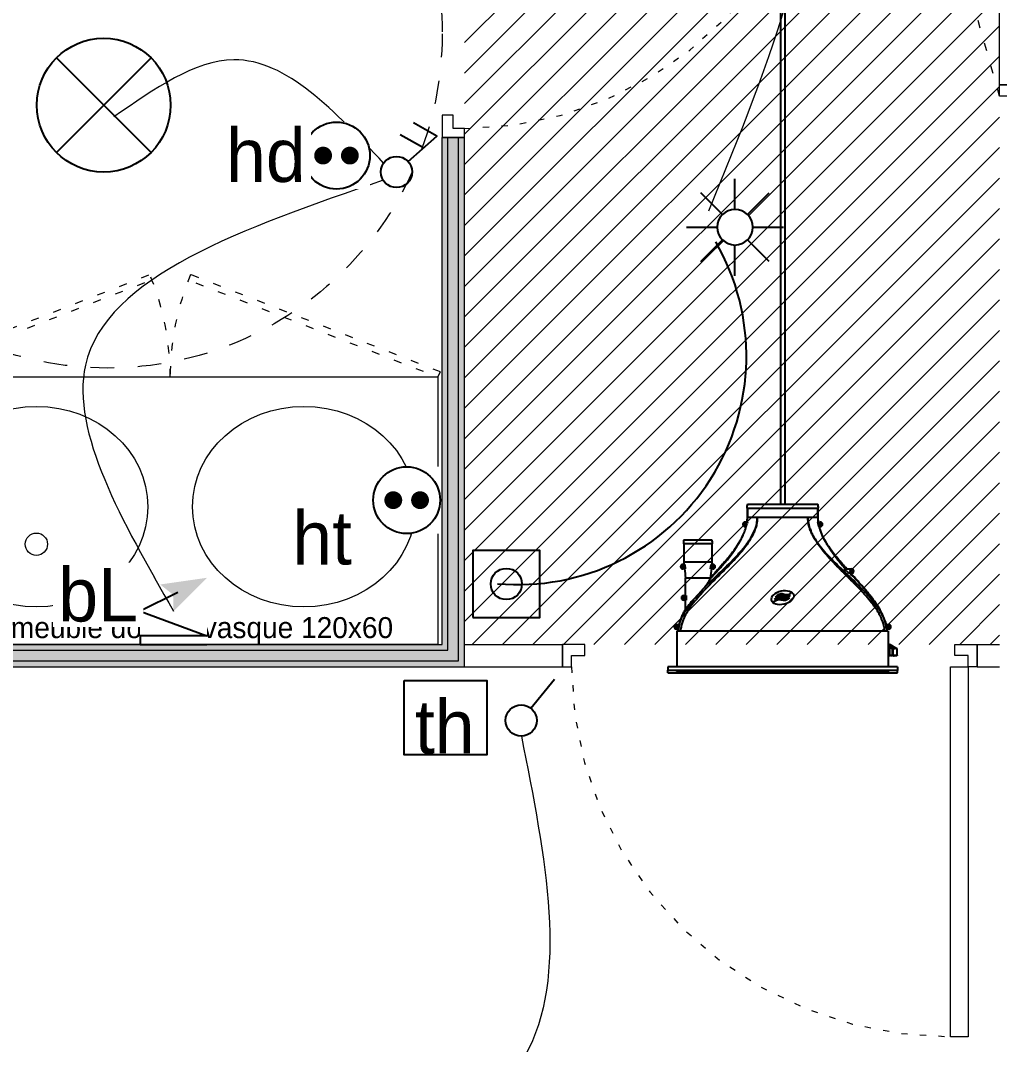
# Model space of a CAD drawing. Header units: centimetres. Extents: x 2666 to 9670, y 1889 to 5633.
# Drawn here: x 6356.7 to 6576.3, y 3734.6 to 3964.4 of the extents above; entities that cross this region are included whole.
import ezdxf

# ---------------------------------------------------------------- set-up
doc = ezdxf.new("R2010")
doc.units = ezdxf.units.CM
doc.header["$LTSCALE"] = 12.7
for name, pattern in [('Style de ligne -18', [0.328084, 0.109361, -0.218723]), ('Style de ligne -5', [0.41656, 0.13885, -0.27771]), ('VW-01', [0.83312, 0.41656, -0.41656])]:
    doc.linetypes.add(name, pattern=pattern)
for name, color, linetype, lineweight in [('B BATI-équipement-sanitaires', 7, 'Continuous', 5), ('B Faux plafonds', 7, 'Continuous', 5), ('B GÈnÈral', 7, 'Continuous', 5), ('B Général', 7, 'Continuous', 5), ('C ANNOTATIONS-PMR', 7, 'Style de ligne -5', 5), ('C ANNOTATIONS-prestations', 7, 'Continuous', 5), ('F REMPLISSAGE-vert clair', 7, 'Continuous', 13), ('F REMPLISSAGE-vert clair-1', 7, 'Continuous', 5), ('F REMPLISSAGE-vert foncÈ', 7, 'Continuous', 5), ('F REMPLISSAGE-vert foncé', 7, 'Continuous', 13), ('prlm-ELEC-CFO', 1, 'Continuous', 25)]:
    doc.layers.add(name, color=color, linetype=linetype, lineweight=lineweight)
doc.layers.add('prlm-CHAUFF', color=4, linetype='Continuous')
doc.styles.add('Eurostile', font='')
doc.styles.add('Eurostile (italic)', font='')
doc.styles.add('prlm-elec-cfa', font='comic.ttf', dxfattribs={"height": 12})
doc.styles.add('prlm-elec-cfo', font='comic.ttf', dxfattribs={"height": 12})
doc.styles.get('Eurostile').set_extended_font_data('Eurostile')
doc.styles.get('Eurostile (italic)').set_extended_font_data('Eurostile', italic=True)

# ---------------------------------------------------------------- blocks, each defined once
blk = doc.blocks.new('xi.SA')
at = {"layer": 'prlm-ELEC-CFO', "color": 0}
blk.add_lwpolyline([(0.2, -1.28), (5.5, 5.28)], dxfattribs=at)
blk.add_circle((-2, -4), 3.5, dxfattribs=at)
blk = doc.blocks.new('xi.SPOT')
at = {"color": 0, "lineweight": 5}
blk.add_wipeout([(-4, 0), (-2.83, -2.83), (0, -4), (2.83, -2.83), (4, 0), (2.83, 2.83), (0, 4), (-2.83, 2.83)], dxfattribs=at).dxf.layer = 'prlm-ELEC-CFO'
at = {"layer": 'prlm-ELEC-CFO', "color": 0, "linetype": 'ByBlock', "lineweight": -2, "flags": 128}
for points in [[(0, 10.88), (0, 4)], [(-7.69, 7.69), (-2.83, 2.83)], [(7.69, 7.69), (2.83, 2.83)], [(-10.88, 0), (-4, 0)], [(4, 0), (10.88, 0)], [(-2.83, -2.83), (-7.69, -7.69)], [(0, -4), (0, -10.88)], [(2.83, -2.83), (7.69, -7.69)]]:
    blk.add_lwpolyline(points, dxfattribs=at)
at = {"layer": 'prlm-ELEC-CFO', "color": 0, "linetype": 'ByBlock', "lineweight": -2}
blk.add_circle((0, 0), 4, dxfattribs=at)
blk = doc.blocks.new('xi.BP')
at = {"layer": 'prlm-ELEC-CFO', "color": 0, "flags": 128}
blk.add_lwpolyline([(-7.5, -7.5), (7.5, -7.5), (7.5, 7.5), (-7.5, 7.5)], close=True, dxfattribs=at)
at = {"layer": 'prlm-ELEC-CFO', "color": 0}
blk.add_circle((0, 0), 3.5, dxfattribs=at)
blk = doc.blocks.new('xi.BL')
at = {"color": 0, "lineweight": 5}
blk.add_wipeout([(-7.5, -7.5), (7.5, -7.5), (7.5, 7.5), (-7.5, 7.5)], dxfattribs=at).dxf.layer = 'prlm-ELEC-CFO'
at = {"layer": 'prlm-ELEC-CFO', "lineweight": 5}
blk.add_hatch(color=0, dxfattribs=at).paths.add_polyline_path([(-3, 6), (-0.1, 3.7), (0, 0), (7.5, 7.5)])
at = {"layer": 'prlm-ELEC-CFO', "color": 0}
blk.add_lwpolyline([(0.95, 4.23), (-7.5, 0), (7.5, -5.5), (-7.5, -5.5), (-7.5, -7.5), (7.5, -7.5)], dxfattribs=at)
blk = doc.blocks.new('xi.PTCE')
at = {"layer": 'prlm-ELEC-CFO', "color": 0}
for points in [[(-10.61, 10.61), (10.61, -10.61)], [(10.61, 10.61), (-10.61, -10.61)]]:
    blk.add_lwpolyline(points, dxfattribs=at)
at = {"layer": 'prlm-ELEC-CFO', "color": 0, "linetype": 'ByBlock'}
blk.add_circle((0, 0), 15, dxfattribs=at)
blk = doc.blocks.new('xi.DA')
at = {"layer": 'prlm-ELEC-CFO', "color": 0}
for points in [[(0.61, -1.67), (7.04, 4.05), (1.81, 7.01)], [(4.05, 1.39), (-1.17, 4.34)]]:
    blk.add_lwpolyline(points, dxfattribs=at)
blk.add_circle((-2, -4), 3.5, dxfattribs=at)
blk = doc.blocks.new('xi.PCHD')
at = {"color": 0, "lineweight": 5}
blk.add_wipeout([(-7.5, -7.5), (7.5, -7.5), (7.5, 7.5), (-7.5, 7.5)], dxfattribs=at).dxf.layer = 'prlm-ELEC-CFO'
at = {"layer": 'prlm-ELEC-CFO', "color": 0, "linetype": 'ByBlock', "lineweight": 5, "const_width": 2}
for points in [[(-4, 0, 1), (-2, 0, 1)], [(2, 0, 1), (4, 0, 1)]]:
    blk.add_lwpolyline(points, format="xyb", close=True, dxfattribs=at)
at = {"layer": 'prlm-ELEC-CFO', "color": 0, "linetype": 'ByBlock', "lineweight": -2}
blk.add_circle((0, 0), 7.5, dxfattribs=at)
blk = doc.blocks.new('xi.PCHT')
at = {"color": 0, "lineweight": 5}
blk.add_wipeout([(-7.5, -7.5), (7.5, -7.5), (7.5, 7.5), (-7.5, 7.5)], dxfattribs=at).dxf.layer = 'prlm-ELEC-CFO'
at = {"layer": 'prlm-ELEC-CFO', "color": 0, "linetype": 'ByBlock', "lineweight": 5, "const_width": 2}
for points in [[(-4, 0, 1), (-2, 0, 1)], [(2, 0, 1), (4, 0, 1)]]:
    blk.add_lwpolyline(points, format="xyb", close=True, dxfattribs=at)
at = {"layer": 'prlm-ELEC-CFO', "color": 0, "linetype": 'ByBlock', "lineweight": -2}
blk.add_circle((0, 0), 7.5, dxfattribs=at)
blk = doc.blocks.new('double vasque RSH')
at = {"layer": 'B BATI-équipement-sanitaires', "color": 7, "linetype": 'Style de ligne -5', "lineweight": 5, "flags": 128}
for points in [[(-50.65, 31.13), (5.43, 52.96), (6.08, 51.84), (-50, 30)], [(70.65, 31.13), (14.57, 52.96), (13.92, 51.84), (70, 30)]]:
    blk.add_lwpolyline(points, close=True, dxfattribs=at)
at = {"layer": 'B BATI-équipement-sanitaires', "color": 7, "linetype": 'Style de ligne -5', "lineweight": 5}
for centre, start, end in [((-50, 30), 0, 22.5), ((70, 30), 157.5, 180)]:
    blk.add_arc(centre, 60, start, end, dxfattribs=at)
at = {"layer": 'B Général', "lineweight": 5, "flags": 128}
blk.add_lwpolyline([(-50, 30), (70, 30), (70, -30), (-50, -30)], close=True, dxfattribs=at)
at = {"layer": 'B Général', "lineweight": 5}
for centre, major_axis, ratio in [((-20, 0.9), (25, 0), 0.9), ((40, 0.9), (25, 0), 0.9), ((-20, -7.52), (2.5, 0), 1), ((40, -7.52), (2.5, 0), 1)]:
    blk.add_ellipse(centre, major_axis=major_axis, ratio=ratio, dxfattribs=at)
at = {"layer": 'C ANNOTATIONS-prestations', "insert": (60, -30), "char_height": 4.706, "width": 104, "attachment_point": 9, "line_spacing_factor": 0.894142, "style": 'Eurostile'}
blk.add_mtext('meuble double vasque 120x60', dxfattribs=at)
blk = doc.blocks.new('Rond 150_PMR')
at = {"layer": 'B Général', "color": 154, "linetype": 'VW-01', "lineweight": 5, "true_color": 0x0053a6}
blk.add_circle((0, 0), 75, dxfattribs=at)
at = {"layer": 'B Général', "color": 154, "true_color": 0x0053a6, "insert": (-61.5, 0), "char_height": 7.059, "attachment_point": 5, "rotation": 90, "line_spacing_factor": 0.894142, "style": 'Eurostile (italic)'}
blk.add_mtext('Ø 150 PMR', dxfattribs=at)
blk = doc.blocks.new('Groupe-12-1')
at = {"layer": 'B Général', "flags": 128}
for points in [[(-31.46, -5.77), (-31.46, -0.77), (-28.96, -0.77), (-28.96, -3.27), (-26.46, -3.27), (-26.46, -5.77)], [(26.04, -0.77), (26.04, -3.27), (-28.96, -3.27), (-28.96, -0.77)], [(28.54, -5.77), (28.54, -0.77), (26.04, -0.77), (26.04, -3.27), (23.54, -3.27), (23.54, -5.77)]]:
    blk.add_lwpolyline(points, close=True, dxfattribs=at)
blk = doc.blocks.new('TE')
at = {"layer": 'B Général', "color": 7, "linetype": 'Style de ligne -5', "lineweight": 5}
blk.add_line((-31.46, -0.77), (26.39, 15.56), dxfattribs=at)
at = {"layer": 'B Général', "flags": 128}
blk.add_lwpolyline([(28.54, -5.77), (28.54, -25.77), (-31.46, -25.77), (-31.46, -5.77)], close=True, dxfattribs=at)
at = {"layer": 'B Général', "color": 7, "flags": 128}
blk.add_lwpolyline([(15.79, -14.77), (15.79, -25.77), (-16.46, -25.77), (-16.46, -14.77)], close=True, dxfattribs=at)
at = {"layer": 'B Général', "color": 7, "linetype": 'Style de ligne -5', "lineweight": 5}
blk.add_arc((-34.54, -0.77), 63.08, 359.9968, 14.9984, dxfattribs=at)
at = {"layer": 'B Général', "color": 7}
blk.add_blockref('Groupe-12-1', (0, 0), dxfattribs=at)
at = {"layer": 'B Général', "insert": (-0.34, -16.07), "char_height": 7.059, "width": 32.25, "attachment_point": 2, "line_spacing_factor": 0.894142, "style": 'Eurostile'}
blk.add_mtext('TE ', dxfattribs=at)
at = {"layer": 'C ANNOTATIONS-prestations', "insert": (-0.34, -14.77), "char_height": 4.706, "width": 32.25, "attachment_point": 8, "line_spacing_factor": 0.894142, "style": 'Eurostile'}
blk.add_mtext('60x20', dxfattribs=at)

msp = doc.modelspace()

# ---------------------------------------------------------------- hatches: boundary and pattern name
at = {"layer": 'B Faux plafonds', "linetype": 'Continuous', "lineweight": 5, "true_color": 0xaaaaaa}
h = msp.add_hatch(dxfattribs=at)
h.set_pattern_fill('F_P__SOFFITE', color=253, style=0, pattern_type=2)
h.set_pattern_definition([(45, (6912.988, 3882.9744), (-3.527778, 3.30729), [])])
h.paths.add_polyline_path([(6852.89, 3963.39), (6928.53, 3963.39), (6928.53, 4041.39), (6935.53, 4041.39), (6935.53, 4011.55), (7146.53, 4011.55), (7146.53, 4144.01), (7120.2, 4144.01), (7120.2, 4209.12), (6805.89, 4209.12), (6805.89, 4134.39), (6456.27, 4134.39), (6456.27, 3824.39), (6576.26, 3824.39), (6576.27, 4014.39), (6696.27, 4014.39), (6696.27, 4041.39), (6696.34, 4041.39), (6696.34, 4041.39), (6852.89, 4041.39)])

# ---------------------------------------------------------------- linework, layer by layer
at = {"layer": 'B GÈnÈral', "color": 9, "linetype": 'Continuous', "true_color": 0xc0dcc0}
for points in [[(6456.27, 3819.39), (6451.27, 3824.39), (6456.27, 3938.14), (6451.27, 3938.14)], [(6225.89, 3819.39), (6225.89, 3824.39), (6456.27, 3819.39), (6451.27, 3824.39)]]:
    msp.add_solid(points, dxfattribs=at)
at = {"layer": 'B Général', "color": 98, "linetype": 'Continuous', "lineweight": 13, "true_color": 0x004400}
for p, q in [((6456.27, 3938.14), (6451.27, 3938.14)), ((6451.27, 3824.39), (6451.27, 3938.14)), ((6456.27, 3819.39), (6456.27, 3938.14)), ((6225.89, 3824.39), (6451.27, 3824.39)), ((6225.89, 3819.39), (6456.27, 3819.39))]:
    msp.add_line(p, q, dxfattribs=at)
at = {"layer": 'B Général', "color": 7, "linetype": 'Continuous', "lineweight": 13}
for p, q in [((6456.27, 3824.39), (6478.26, 3824.39)), ((6571.26, 3824.39), (6576.26, 3824.39)), ((6456.27, 3819.39), (6478.26, 3819.39)), ((6571.26, 3819.39), (6576.26, 3819.39))]:
    msp.add_line(p, q, dxfattribs=at)
at = {"layer": 'B Général', "color": 7, "linetype": 'Continuous', "lineweight": 5}
for p, q in [((6456.27, 3824.39), (6478.26, 3824.39)), ((6478.26, 3819.39), (6478.26, 3824.39)), ((6571.26, 3824.39), (6576.26, 3824.39)), ((6571.26, 3819.39), (6571.26, 3824.39)), ((6456.27, 3819.39), (6478.26, 3819.39)), ((6571.26, 3819.39), (6576.26, 3819.39))]:
    msp.add_line(p, q, dxfattribs=at)
at = {"layer": 'B Général', "linetype": 'Style de ligne -18', "lineweight": 5, "flags": 128}
for points in [[(6456.27, 3940.14), (6467.1, 3940.87), (6477.75, 3943.04), (6488.03, 3946.61), (6497.77, 3951.53), (6506.79, 3957.7), (6514.96, 3965.03), (6522.12, 3973.39), (6528.15, 3982.64), (6532.95, 3992.61), (6536.44, 4003.14), (6538.56, 4014.04), (6539.27, 4025.14)], [(6480.26, 3819.39), (6480.99, 3808.56), (6483.16, 3797.91), (6486.73, 3787.63), (6491.65, 3777.89), (6497.83, 3768.86), (6505.16, 3760.7), (6513.52, 3753.54), (6522.76, 3747.51), (6532.74, 3742.71), (6543.27, 3739.22), (6554.17, 3737.1), (6565.26, 3736.39)]]:
    msp.add_lwpolyline(points, dxfattribs=at)
at = {"layer": 'B Général', "color": 7, "linetype": 'Continuous', "lineweight": 5, "flags": 128}
for points in [[(6456.27, 3938.14), (6456.27, 3940.14), (6453.77, 3940.14), (6453.77, 3943.14), (6451.27, 3943.14), (6451.27, 3938.14), (6451.27, 3938.14), (6451.27, 3938.14), (6455.55, 3938.14), (6455.55, 3938.14)], [(6478.26, 3819.39), (6480.26, 3819.39), (6480.26, 3821.89), (6483.26, 3821.89), (6483.26, 3824.39), (6478.26, 3824.39), (6478.26, 3824.39), (6478.26, 3824.39), (6478.26, 3820.1), (6478.26, 3820.1)], [(6571.26, 3819.39), (6569.26, 3819.39), (6569.26, 3821.89), (6566.26, 3821.89), (6566.26, 3824.39), (6571.26, 3824.39)]]:
    msp.add_lwpolyline(points, close=True, dxfattribs=at)
at = {"layer": 'B Général', "flags": 128}
msp.add_lwpolyline([(6569.26, 3819.39), (6569.26, 3736.39), (6565.26, 3736.39), (6565.26, 3819.39)], close=True, dxfattribs=at)
at = {"layer": 'F REMPLISSAGE-vert clair'}
for p, q in [((6452.57, 3823.09), (6452.57, 3938.14)), ((6454.97, 3820.69), (6454.97, 3938.14)), ((6225.89, 3823.09), (6452.57, 3823.09)), ((6225.89, 3820.69), (6454.97, 3820.69))]:
    msp.add_line(p, q, dxfattribs=at)
at = {"layer": 'F REMPLISSAGE-vert clair-1', "color": 9, "linetype": 'Continuous', "true_color": 0xc0dcc0}
for points in [[(6452.57, 3823.09), (6454.97, 3820.69), (6452.57, 3938.14), (6454.97, 3938.14)], [(6225.89, 3823.09), (6225.89, 3820.69), (6452.57, 3823.09), (6454.97, 3820.69)]]:
    msp.add_solid(points, dxfattribs=at)
at = {"layer": 'F REMPLISSAGE-vert foncÈ', "color": 54, "linetype": 'Continuous', "true_color": 0x99aa00}
for points in [[(6451.27, 3824.39), (6452.57, 3823.09), (6451.27, 3938.14), (6452.57, 3938.14)], [(6454.97, 3820.69), (6456.27, 3819.39), (6454.97, 3938.14), (6456.27, 3938.14)], [(6225.89, 3824.39), (6225.89, 3823.09), (6451.27, 3824.39), (6452.57, 3823.09)], [(6225.89, 3820.69), (6225.89, 3819.39), (6454.97, 3820.69), (6456.27, 3819.39)]]:
    msp.add_solid(points, dxfattribs=at)
at = {"layer": 'F REMPLISSAGE-vert foncé', "color": 98, "linetype": 'Continuous', "lineweight": 13, "true_color": 0x004400}
for p, q in [((6451.27, 3824.39), (6451.27, 3938.14)), ((6456.27, 3819.39), (6456.27, 3938.14)), ((6225.89, 3824.39), (6451.27, 3824.39)), ((6225.89, 3819.39), (6456.27, 3819.39))]:
    msp.add_line(p, q, dxfattribs=at)
at = {"layer": 'F REMPLISSAGE-vert foncé'}
for p, q in [((6452.57, 3823.09), (6452.57, 3938.14)), ((6454.97, 3820.69), (6454.97, 3938.14)), ((6225.89, 3823.09), (6452.57, 3823.09)), ((6225.89, 3820.69), (6454.97, 3820.69))]:
    msp.add_line(p, q, dxfattribs=at)
at = {"layer": 'prlm-CHAUFF', "ltscale": 50}
for p, q in [((6527.12, 4060.23), (6527.12, 3855.84)), ((6528.12, 4061.23), (6528.12, 3855.84)), ((6519.62, 3854.94), (6535.62, 3854.94)), ((6519.72, 3855.84), (6535.52, 3855.84)), ((6519.72, 3854.94), (6519.72, 3852.84)), ((6519.72, 3852.84), (6519.72, 3854.94)), ((6535.52, 3854.94), (6535.52, 3852.84)), ((6535.52, 3852.84), (6535.52, 3854.94)), ((6521.95, 3852.84), (6519.72, 3852.84)), ((6533.29, 3852.84), (6521.95, 3852.84)), ((6535.52, 3852.84), (6533.29, 3852.84)), ((6519.01, 3851.29), (6519.01, 3851.39)), ((6519.01, 3851.39), (6519.12, 3851.39)), ((6519.12, 3851.29), (6519.01, 3851.29)), ((6519.12, 3851.49), (6519.22, 3851.49)), ((6519.12, 3851.39), (6519.12, 3851.49)), ((6519.12, 3851.18), (6519.12, 3851.29)), ((6519.22, 3851.18), (6519.12, 3851.18)), ((6519.72, 3851.84), (6519.17, 3851.84)), ((6519.17, 3850.84), (6519.47, 3850.84)), ((6519.22, 3851.49), (6519.22, 3851.39)), ((6519.22, 3851.39), (6519.32, 3851.39)), ((6519.32, 3851.29), (6519.22, 3851.29)), ((6519.22, 3851.29), (6519.22, 3851.18)), ((6519.32, 3851.39), (6519.32, 3851.29)), ((6519.47, 3850.84), (6519.67, 3851.52)), ((6519.72, 3851.84), (6519.67, 3851.52)), ((6535.58, 3851.52), (6535.53, 3851.84)), ((6535.53, 3851.84), (6536.08, 3851.84)), ((6535.78, 3850.84), (6535.58, 3851.52)), ((6536.08, 3850.84), (6535.78, 3850.84)), ((6535.93, 3851.29), (6535.93, 3851.39)), ((6535.93, 3851.39), (6536.03, 3851.39)), ((6536.03, 3851.29), (6535.93, 3851.29)), ((6536.03, 3851.49), (6536.13, 3851.49)), ((6536.03, 3851.39), (6536.03, 3851.49)), ((6536.03, 3851.18), (6536.03, 3851.29)), ((6536.13, 3851.18), (6536.03, 3851.18)), ((6536.13, 3851.49), (6536.13, 3851.39)), ((6536.13, 3851.39), (6536.24, 3851.39)), ((6536.24, 3851.29), (6536.13, 3851.29)), ((6536.13, 3851.29), (6536.13, 3851.18)), ((6536.24, 3851.39), (6536.24, 3851.29)), ((6505.47, 3847.84), (6511.77, 3847.84)), ((6518.22, 3847.82), (6518.22, 3847.82)), ((6536.74, 3848.36), (6536.71, 3848.36)), ((6537.03, 3847.82), (6537, 3847.82)), ((6511.87, 3846.94), (6505.37, 3846.94)), ((6505.47, 3846.94), (6505.47, 3842.84)), ((6505.47, 3846.94), (6505.47, 3842.84)), ((6511.77, 3846.94), (6511.77, 3842.84)), ((6511.77, 3846.94), (6511.77, 3842.84)), ((6505.07, 3841.89), (6505.17, 3841.89)), ((6505.07, 3841.79), (6505.07, 3841.89)), ((6505.17, 3841.79), (6505.07, 3841.79)), ((6505.17, 3841.99), (6505.27, 3841.99)), ((6505.17, 3841.89), (6505.17, 3841.99)), ((6505.17, 3841.68), (6505.17, 3841.79)), ((6505.27, 3841.68), (6505.17, 3841.68)), ((6505.22, 3842.34), (6505.66, 3842.34)), ((6505.77, 3841.34), (6505.22, 3841.34)), ((6505.27, 3841.99), (6505.27, 3841.89)), ((6505.27, 3841.89), (6505.38, 3841.89)), ((6505.38, 3841.79), (6505.27, 3841.79)), ((6505.27, 3841.79), (6505.27, 3841.68)), ((6505.38, 3841.89), (6505.38, 3841.79)), ((6511.77, 3842.84), (6505.47, 3842.84)), ((6505.66, 3842.34), (6505.77, 3841.39)), ((6505.77, 3841.39), (6505.77, 3841.34)), ((6511.42, 3839.18), (6513.49, 3841.34)), ((6513.49, 3841.34), (6511.42, 3839.18)), ((6511.47, 3841.39), (6511.59, 3842.34)), ((6511.47, 3841.34), (6511.47, 3841.39)), ((6512.02, 3841.34), (6511.47, 3841.34)), ((6511.59, 3842.34), (6512.02, 3842.34)), ((6511.87, 3841.79), (6511.87, 3841.89)), ((6511.87, 3841.89), (6511.97, 3841.89)), ((6511.97, 3841.79), (6511.87, 3841.79)), ((6511.97, 3841.99), (6512.07, 3841.99)), ((6511.97, 3841.89), (6511.97, 3841.99)), ((6511.97, 3841.68), (6511.97, 3841.79)), ((6512.07, 3841.68), (6511.97, 3841.68)), ((6512.07, 3841.99), (6512.07, 3841.89)), ((6512.07, 3841.89), (6512.18, 3841.89)), ((6512.07, 3841.79), (6512.07, 3841.68)), ((6512.18, 3841.79), (6512.07, 3841.79)), ((6512.18, 3841.89), (6512.18, 3841.79)), ((6542.45, 3840.34), (6541.45, 3841.34)), ((6541.45, 3841.34), (6543.06, 3841.34)), ((6542.91, 3840.79), (6542.91, 3840.89)), ((6542.91, 3840.89), (6543.01, 3840.89)), ((6543.01, 3840.99), (6543.11, 3840.99)), ((6543.01, 3840.89), (6543.01, 3840.99)), ((6543.11, 3840.99), (6543.11, 3840.89)), ((6543.11, 3840.89), (6543.22, 3840.89)), ((6543.22, 3840.89), (6543.22, 3840.79)), ((6505.82, 3839.34), (6511.42, 3839.34)), ((6505.82, 3835.34), (6505.82, 3839.34)), ((6505.82, 3835.34), (6505.82, 3839.34)), ((6511.42, 3839.18), (6511.42, 3839.34)), ((6511.42, 3839.18), (6511.42, 3839.34)), ((6543.06, 3840.34), (6542.45, 3840.34)), ((6543.01, 3840.79), (6542.91, 3840.79)), ((6543.01, 3840.68), (6543.01, 3840.79)), ((6543.11, 3840.68), (6543.01, 3840.68)), ((6543.11, 3840.79), (6543.11, 3840.68)), ((6543.22, 3840.79), (6543.11, 3840.79)), ((6505.27, 3834.79), (6505.27, 3834.89)), ((6505.27, 3834.89), (6505.37, 3834.89)), ((6505.37, 3834.79), (6505.27, 3834.79)), ((6505.37, 3834.99), (6505.47, 3834.99)), ((6505.37, 3834.89), (6505.37, 3834.99)), ((6505.37, 3834.68), (6505.37, 3834.79)), ((6505.47, 3834.68), (6505.37, 3834.68)), ((6505.42, 3835.34), (6505.97, 3835.34)), ((6505.97, 3834.34), (6505.42, 3834.34)), ((6505.47, 3834.99), (6505.47, 3834.89)), ((6505.47, 3834.89), (6505.58, 3834.89)), ((6505.47, 3834.79), (6505.47, 3834.68)), ((6505.58, 3834.79), (6505.47, 3834.79)), ((6505.58, 3834.89), (6505.58, 3834.79)), ((6505.82, 3832.22), (6505.82, 3834.34)), ((6505.82, 3832.22), (6505.82, 3834.34)), ((6505.97, 3835.34), (6505.97, 3834.34)), ((6503.67, 3828.29), (6503.67, 3828.39)), ((6503.67, 3828.39), (6503.77, 3828.39)), ((6503.77, 3828.29), (6503.67, 3828.29)), ((6503.77, 3828.49), (6503.87, 3828.49)), ((6503.77, 3828.39), (6503.77, 3828.49)), ((6503.77, 3828.18), (6503.77, 3828.29)), ((6503.87, 3828.18), (6503.77, 3828.18)), ((6503.82, 3828.84), (6504.44, 3828.84)), ((6504.27, 3827.84), (6503.82, 3827.84)), ((6503.87, 3828.49), (6503.87, 3828.39)), ((6503.87, 3828.39), (6503.98, 3828.39)), ((6503.87, 3828.29), (6503.87, 3828.18)), ((6503.98, 3828.29), (6503.87, 3828.29)), ((6551.32, 3827.34), (6503.92, 3827.34)), ((6503.92, 3827.34), (6503.92, 3819.34)), ((6503.98, 3828.39), (6503.98, 3828.29)), ((6504.26, 3827.75), (6504.27, 3827.84)), ((6550.81, 3828.84), (6551.42, 3828.84)), ((6550.99, 3827.75), (6550.98, 3827.84)), ((6551.42, 3827.84), (6550.98, 3827.84)), ((6551.27, 3828.29), (6551.27, 3828.39)), ((6551.27, 3828.39), (6551.37, 3828.39)), ((6551.37, 3828.29), (6551.27, 3828.29)), ((6551.32, 3827.34), (6551.32, 3819.34)), ((6551.37, 3828.49), (6551.47, 3828.49)), ((6551.37, 3828.39), (6551.37, 3828.49)), ((6551.37, 3828.18), (6551.37, 3828.29)), ((6551.47, 3828.18), (6551.37, 3828.18)), ((6551.47, 3828.49), (6551.47, 3828.39)), ((6551.47, 3828.39), (6551.58, 3828.39)), ((6551.47, 3828.29), (6551.47, 3828.18)), ((6551.58, 3828.29), (6551.47, 3828.29)), ((6551.58, 3828.39), (6551.58, 3828.29)), ((6551.81, 3823.81), (6551.32, 3824.14)), ((6551.69, 3823.75), (6551.32, 3824)), ((6551.69, 3821.94), (6551.69, 3823.75)), ((6552.26, 3823.38), (6551.69, 3823.75)), ((6551.82, 3823.8), (6551.81, 3823.81)), ((6552.16, 3823.58), (6551.82, 3823.8)), ((6551.98, 3824.19), (6551.96, 3824.23)), ((6551.98, 3823.7), (6551.98, 3824.19)), ((6551.98, 3824.19), (6551.98, 3824.19)), ((6552.03, 3824.13), (6552.06, 3824.17)), ((6552.03, 3824.13), (6552.03, 3823.66)), ((6552.63, 3823.77), (6552.03, 3824.13)), ((6552.06, 3824.17), (6552.66, 3823.81)), ((6552.26, 3823.38), (6552.34, 3823.35)), ((6552.26, 3821.94), (6552.26, 3823.38)), ((6552.34, 3823.35), (6552.34, 3821.99)), ((6552.66, 3823.81), (6552.63, 3823.77)), ((6552.63, 3823.59), (6552.63, 3823.77)), ((6552.64, 3823.76), (6552.63, 3823.77)), ((6552.68, 3823.8), (6552.64, 3823.76)), ((6552.64, 3823.76), (6552.64, 3823.59)), ((6552.9, 3823.59), (6552.64, 3823.76)), ((6552.66, 3823.81), (6552.68, 3823.8)), ((6552.68, 3823.8), (6553.02, 3823.58)), ((6553.33, 3821.99), (6553.33, 3823.35)), ((6551.32, 3821.94), (6551.69, 3821.94)), ((6551.32, 3821.9), (6551.36, 3821.94)), ((6551.42, 3821.94), (6551.51, 3821.85)), ((6551.51, 3821.85), (6551.6, 3821.94)), ((6551.66, 3821.94), (6551.75, 3821.85)), ((6552.26, 3821.94), (6551.69, 3821.94)), ((6551.75, 3821.85), (6551.84, 3821.94)), ((6551.81, 3821.9), (6551.86, 3821.85)), ((6551.86, 3821.85), (6551.92, 3821.91)), ((6551.9, 3821.94), (6551.99, 3821.85)), ((6551.99, 3821.85), (6552.08, 3821.94)), ((6552.05, 3821.91), (6552.11, 3821.85)), ((6552.11, 3821.85), (6552.18, 3821.92)), ((6552.16, 3821.94), (6552.25, 3821.85)), ((6552.25, 3821.85), (6552.34, 3821.94)), ((6552.34, 3821.99), (6552.26, 3821.94)), ((6552.26, 3821.94), (6552.26, 3821.94)), ((6553.29, 3821.94), (6552.26, 3821.94)), ((6552.32, 3821.92), (6552.39, 3821.85)), ((6552.34, 3821.99), (6553.33, 3821.99)), ((6552.35, 3821.94), (6552.44, 3821.85)), ((6552.39, 3821.85), (6552.42, 3821.87)), ((6552.44, 3821.85), (6552.53, 3821.94)), ((6552.52, 3821.93), (6552.61, 3821.85)), ((6552.61, 3821.85), (6552.7, 3821.94)), ((6552.64, 3821.88), (6552.68, 3821.85)), ((6552.68, 3821.92), (6552.75, 3821.85)), ((6552.68, 3821.85), (6552.71, 3821.89)), ((6552.75, 3821.85), (6552.84, 3821.94)), ((6552.82, 3821.91), (6552.88, 3821.85)), ((6552.88, 3821.85), (6552.97, 3821.94)), ((6552.9, 3821.87), (6552.91, 3821.85)), ((6552.91, 3821.85), (6552.95, 3821.88)), ((6552.93, 3821.9), (6552.98, 3821.85)), ((6552.98, 3821.85), (6553.07, 3821.94)), ((6553.03, 3821.89), (6553.07, 3821.85)), ((6553.07, 3821.85), (6553.16, 3821.94)), ((6553.1, 3821.88), (6553.13, 3821.85)), ((6553.13, 3821.85), (6553.22, 3821.94)), ((6553.16, 3821.87), (6553.18, 3821.85)), ((6553.18, 3821.85), (6553.27, 3821.94)), ((6553.33, 3821.99), (6553.29, 3821.94)), ((6553.29, 3821.94), (6553.29, 3821.94)), ((6501.87, 3819.34), (6501.87, 3818.61)), ((6553.37, 3819.34), (6501.87, 3819.34)), ((6501.87, 3818.53), (6501.87, 3818.61)), ((6501.87, 3818.61), (6553.37, 3818.61)), ((6501.87, 3818.04), (6501.87, 3818.53)), ((6553.37, 3818.53), (6501.87, 3818.53)), ((6501.87, 3818.04), (6553.37, 3818.04)), ((6551.37, 3818.34), (6503.87, 3818.34)), ((6503.87, 3818.28), (6503.87, 3818.34)), ((6504.07, 3818.34), (6503.87, 3818.28)), ((6503.87, 3818.28), (6551.37, 3818.28)), ((6551.37, 3818.23), (6503.87, 3818.23)), ((6503.87, 3818.18), (6503.87, 3818.23)), ((6504.03, 3818.23), (6503.87, 3818.18)), ((6503.87, 3818.18), (6551.37, 3818.18)), ((6551.37, 3818.14), (6503.87, 3818.14)), ((6503.87, 3818.1), (6503.87, 3818.14)), ((6503.99, 3818.14), (6503.87, 3818.1)), ((6503.87, 3818.1), (6551.37, 3818.1)), ((6551.37, 3818.08), (6503.87, 3818.08)), ((6503.87, 3818.06), (6503.87, 3818.08)), ((6503.94, 3818.08), (6503.87, 3818.06)), ((6503.87, 3818.06), (6551.37, 3818.06)), ((6551.37, 3818.05), (6503.87, 3818.05)), ((6503.87, 3818.04), (6503.87, 3818.05)), ((6503.9, 3818.05), (6503.87, 3818.04)), ((6503.87, 3818.04), (6551.37, 3818.04)), ((6551.37, 3818.28), (6551.17, 3818.34)), ((6551.37, 3818.18), (6551.22, 3818.23)), ((6551.37, 3818.1), (6551.26, 3818.14)), ((6551.37, 3818.06), (6551.31, 3818.08)), ((6551.37, 3818.04), (6551.35, 3818.05)), ((6551.37, 3818.34), (6551.37, 3818.28)), ((6551.37, 3818.23), (6551.37, 3818.18)), ((6551.37, 3818.14), (6551.37, 3818.1)), ((6551.37, 3818.08), (6551.37, 3818.06)), ((6551.37, 3818.05), (6551.37, 3818.04)), ((6553.37, 3819.34), (6553.37, 3818.61)), ((6553.37, 3818.61), (6553.37, 3818.53)), ((6553.37, 3818.04), (6553.37, 3818.53))]:
    msp.add_line(p, q, dxfattribs=at)
for centre, radius in [((6519.17, 3851.34), 0.3), ((6519.17, 3851.34), 0.25), ((6536.08, 3851.34), 0.3), ((6536.08, 3851.34), 0.25), ((6505.22, 3841.84), 0.3), ((6505.22, 3841.84), 0.25), ((6512.02, 3841.84), 0.3), ((6512.02, 3841.84), 0.25), ((6543.06, 3840.84), 0.3), ((6543.06, 3840.84), 0.25), ((6505.42, 3834.84), 0.3), ((6505.42, 3834.84), 0.25), ((6503.82, 3828.34), 0.3), ((6503.82, 3828.34), 0.25), ((6551.42, 3828.34), 0.3), ((6551.42, 3828.34), 0.25)]:
    msp.add_circle(centre, radius, dxfattribs=at)
for centre, radius, start, end in [((6521.61, 3855.17), 2, 160.5755, 186.7441), ((6521.61, 3855.17), 2, 160.5755, 186.7441), ((6533.64, 3855.17), 2, 353.2559, 19.4245), ((6533.64, 3855.17), 2, 353.2559, 19.4245), ((6511.96, 3852.85), 7.77, 352.5456, 359.9423), ((6511.9, 3852.85), 7.82, 352.5763, 359.9264), ((6512.56, 3852.82), 7.17, 353.9053, 0.1157), ((6542.74, 3852.83), 7.25, 179.9215, 187.8382), ((6543.29, 3852.85), 7.77, 180.0577, 187.4544), ((6543.35, 3852.85), 7.82, 180.0736, 187.4237), ((6508.11, 3853.81), 11.74, 332.3321, 345.441), ((6508.47, 3853.66), 11.35, 332.1374, 345.6929), ((6519.17, 3851.34), 0.5, 90, 270), ((6512.56, 3852.82), 7.17, 352.0923, 353.5448), ((6548.73, 3854.32), 13.43, 192.9954, 216.0824), ((6546.78, 3853.66), 11.35, 194.4106, 207.8626), ((6536.08, 3851.34), 0.5, 270, 90), ((6507.36, 3847.17), 2, 160.5755, 186.7441), ((6507.36, 3847.17), 2, 160.5755, 186.7441), ((6509.89, 3847.17), 2, 353.2559, 19.4245), ((6509.89, 3847.17), 2, 353.2559, 19.4245), ((6484.49, 3867.4), 39, 319.3887, 329.86), ((6484.49, 3867.4), 39, 319.3887, 329.8601), ((6500.71, 3857.5), 20.01, 331.0483, 332.7983), ((6500.71, 3857.5), 20.01, 331.0482, 332.7982), ((6554.54, 3857.5), 20.01, 207.2018, 208.9518), ((6570.76, 3867.4), 39, 210.1399, 220.6113), ((6570.76, 3867.4), 39, 212.5506, 220.6113), ((6505.22, 3841.84), 0.5, 90, 270), ((6512.02, 3841.84), 0.5, 270, 90), ((6505.11, 3849.44), 11.66, 315.9701, 320.4245), ((6504.86, 3849.66), 11.99, 316.0326, 320.3619), ((6550.14, 3849.44), 11.66, 219.5755, 224.0299), ((6550.39, 3849.66), 11.99, 219.6381, 223.9674), ((6543.06, 3840.84), 0.5, 270, 90), ((6482.88, 3859.38), 35.1, 315.7111, 319.5265), ((6505.42, 3834.84), 0.5, 90, 270), ((6525.14, 3818.56), 23.65, 136.4099, 144.7501), ((6503.82, 3828.34), 0.5, 90, 270), ((6516.21, 3825.98), 12.12, 163.7263, 166.3852), ((6551.42, 3828.34), 0.5, 270, 90), ((6545.26, 3812.11), 13.85, 61.9182, 64.0515), ((6545.39, 3812.45), 13.43, 62.115, 63.7632), ((6545.91, 3813.3), 12.5, 61.3177, 61.5903), ((6552.38, 3824.79), 0.703, 233.033, 242.9325), ((6552.35, 3824.45), 0.448, 214.6713, 225.4982), ((6553.51, 3824.26), 0.836, 234.1326, 239.2425), ((6545.91, 3813.3), 12.5, 53.7494, 55.0637)]:
    msp.add_arc(centre, radius, start, end, dxfattribs=at)
msp.add_ellipse((6527.62, 3834.89), major_axis=(2.49, 0.57), ratio=0.600775, dxfattribs=at)
for points, knots in [([(6521.95, 3852.84), (6521.95, 3852.67), (6521.95, 3852.5), (6521.92, 3852.16), (6521.9, 3851.99), (6521.83, 3851.49), (6521.76, 3851.15), (6521.57, 3850.5), (6521.46, 3850.18), (6521.21, 3849.55), (6521.07, 3849.24), (6520.62, 3848.34), (6520.28, 3847.77), (6519.55, 3846.67), (6519.16, 3846.15), (6517.93, 3844.61), (6517.05, 3843.63), (6515.24, 3841.73), (6514.31, 3840.8), (6512.44, 3838.94), (6511.5, 3838.01), (6509.68, 3836.11), (6508.79, 3835.14), (6507.55, 3833.61), (6507.15, 3833.09), (6506.59, 3832.27), (6506.41, 3832), (6506.07, 3831.43), (6505.91, 3831.14), (6505.45, 3830.25), (6505.2, 3829.64), (6504.92, 3828.69), (6504.85, 3828.37), (6504.77, 3827.81), (6504.74, 3827.57), (6504.73, 3827.34)], [0, 0, 0, 0, 0.015625, 0.015625, 0.03125, 0.03125, 0.0625, 0.0625, 0.09375, 0.09375, 0.125, 0.125, 0.1875, 0.1875, 0.25, 0.25, 0.375, 0.375, 0.5, 0.5, 0.625, 0.625, 0.75, 0.75, 0.8125, 0.8125, 0.84375, 0.84375, 0.875, 0.875, 0.9375, 0.9375, 0.96875, 0.96875, 0.9907189, 0.9907189, 0.9907189, 0.9907189]), ([(6509.58, 3836.6), (6510.78, 3837.85), (6512.03, 3839.04), (6514.53, 3841.44), (6515.77, 3842.63), (6517.56, 3844.51), (6518.13, 3845.15), (6519.24, 3846.47), (6519.76, 3847.16), (6520.47, 3848.25), (6520.69, 3848.63), (6521.1, 3849.41), (6521.29, 3849.81), (6521.6, 3850.65), (6521.73, 3851.07), (6521.86, 3851.73), (6521.9, 3851.95), (6521.93, 3852.28), (6521.94, 3852.39), (6521.95, 3852.62), (6521.95, 3852.73), (6521.95, 3852.84)], [0, 0, 0, 0, 0.25, 0.25, 0.5, 0.5, 0.625, 0.625, 0.75, 0.75, 0.8125, 0.8125, 0.875, 0.875, 0.9375, 0.9375, 0.96875, 0.96875, 0.984375, 0.984375, 1, 1, 1, 1]), ([(6533.29, 3852.84), (6533.3, 3852.67), (6533.3, 3852.49), (6533.33, 3852.15), (6533.35, 3851.98), (6533.43, 3851.47), (6533.51, 3851.14), (6533.7, 3850.48), (6533.82, 3850.16), (6534.09, 3849.53), (6534.24, 3849.22), (6534.72, 3848.32), (6535.08, 3847.76), (6535.86, 3846.68), (6536.27, 3846.15), (6537.55, 3844.63), (6538.47, 3843.67), (6540.35, 3841.79), (6541.31, 3840.87), (6543.23, 3839.03), (6544.19, 3838.1), (6546.06, 3836.21), (6546.96, 3835.23), (6548.21, 3833.69), (6548.61, 3833.16), (6549.17, 3832.34), (6549.35, 3832.06), (6549.7, 3831.48), (6549.86, 3831.19), (6550.31, 3830.29), (6550.56, 3829.67), (6550.83, 3828.71), (6550.9, 3828.39), (6550.98, 3827.82), (6551.01, 3827.58), (6551.02, 3827.34)], [0, 0, 0, 0, 0.015625, 0.015625, 0.03125, 0.03125, 0.0625, 0.0625, 0.09375, 0.09375, 0.125, 0.125, 0.1875, 0.1875, 0.25, 0.25, 0.375, 0.375, 0.5, 0.5, 0.625, 0.625, 0.75, 0.75, 0.8125, 0.8125, 0.84375, 0.84375, 0.875, 0.875, 0.9375, 0.9375, 0.96875, 0.96875, 0.9908046, 0.9908046, 0.9908046, 0.9908046]), ([(6550.52, 3827.34), (6550.51, 3827.57), (6550.48, 3827.81), (6550.4, 3828.37), (6550.32, 3828.69), (6550.05, 3829.64), (6549.8, 3830.25), (6549.34, 3831.14), (6549.18, 3831.43), (6548.83, 3832), (6548.65, 3832.27), (6548.1, 3833.09), (6547.7, 3833.61), (6546.46, 3835.14), (6545.57, 3836.11), (6543.75, 3838.01), (6542.81, 3838.94), (6540.94, 3840.8), (6540.01, 3841.73), (6538.19, 3843.63), (6537.31, 3844.61), (6536.09, 3846.15), (6535.7, 3846.68), (6534.97, 3847.77), (6534.63, 3848.34), (6534.17, 3849.24), (6534.03, 3849.55), (6533.78, 3850.18), (6533.67, 3850.5), (6533.49, 3851.16), (6533.42, 3851.49), (6533.35, 3851.99), (6533.33, 3852.16), (6533.3, 3852.5), (6533.3, 3852.67), (6533.29, 3852.84)], [0.0092808, 0.0092808, 0.0092808, 0.0092808, 0.03125, 0.03125, 0.0625, 0.0625, 0.125, 0.125, 0.15625, 0.15625, 0.1875, 0.1875, 0.25, 0.25, 0.375, 0.375, 0.5, 0.5, 0.625, 0.625, 0.75, 0.75, 0.8125, 0.8125, 0.875, 0.875, 0.90625, 0.90625, 0.9375, 0.9375, 0.96875, 0.96875, 0.984375, 0.984375, 1, 1, 1, 1]), ([(6518.72, 3848.8), (6518.56, 3848.46), (6518.19, 3847.75), (6517.55, 3846.69), (6516.79, 3845.6), (6515.97, 3844.52), (6515.09, 3843.44), (6513.97, 3842.15), (6512.76, 3840.8), (6511.82, 3839.77), (6511.42, 3839.33)], [0.1568082, 0.1568082, 0.1568082, 0.1568082, 0.2305418, 0.3149874, 0.4025619, 0.4929385, 0.5856877, 0.6803551, 0.8317746, 0.9509578, 0.9509578, 0.9509578, 0.9509578]), ([(6542.01, 3841.34), (6541.68, 3841.7), (6540.99, 3842.48), (6539.95, 3843.69), (6539, 3844.87), (6538.2, 3845.96), (6537.55, 3846.93), (6537, 3847.86), (6536.67, 3848.48), (6536.54, 3848.77)], [0.5730592, 0.5730592, 0.5730592, 0.5730592, 0.626259, 0.6884084, 0.7489718, 0.7930827, 0.8358988, 0.8773199, 0.9123747, 0.9123747, 0.9123747, 0.9123747]), ([(6509.58, 3836.6), (6509.81, 3836.86), (6510.04, 3837.13), (6510.45, 3837.64), (6510.64, 3837.89), (6510.99, 3838.37), (6511.13, 3838.59), (6511.3, 3838.87), (6511.34, 3838.96), (6511.41, 3839.09), (6511.42, 3839.15), (6511.42, 3839.18)], [0, 0, 0, 0, 0.25, 0.25, 0.5, 0.5, 0.75, 0.75, 0.875, 0.875, 1, 1, 1, 1]), ([(6550.81, 3828.84), (6550.75, 3829.13), (6550.67, 3829.41), (6550.48, 3829.98), (6550.38, 3830.26), (6550.03, 3831.08), (6549.77, 3831.61), (6549.19, 3832.64), (6548.87, 3833.13), (6548.19, 3834.11), (6547.84, 3834.59), (6546.74, 3835.99), (6545.96, 3836.88), (6544.36, 3838.63), (6543.54, 3839.48), (6542.72, 3840.34)], [0, 0, 0, 0, 0.0625, 0.0625, 0.125, 0.125, 0.25, 0.25, 0.375, 0.375, 0.5, 0.5, 0.75, 0.75, 1, 1, 1, 1]), ([(6549.02, 3832.88), (6548.92, 3833.05), (6548.6, 3833.54), (6548.03, 3834.35), (6547.29, 3835.32), (6546.5, 3836.29), (6545.58, 3837.38), (6544.53, 3838.56), (6543.6, 3839.58), (6543.06, 3840.17), (6542.91, 3840.34)], [0.1694223, 0.1694223, 0.1694223, 0.1694223, 0.1906001, 0.2339285, 0.2787061, 0.3247019, 0.3716424, 0.4351709, 0.4991397, 0.523565, 0.523565, 0.523565, 0.523565]), ([(6504.23, 3827.34), (6504.24, 3827.61), (6504.27, 3827.89), (6504.37, 3828.53), (6504.46, 3828.89), (6504.78, 3829.95), (6505.08, 3830.62), (6505.8, 3831.94), (6506.2, 3832.55), (6507.07, 3833.74), (6507.53, 3834.32), (6508.01, 3834.87)], [0.0331631, 0.0331631, 0.0331631, 0.0331631, 0.125, 0.125, 0.25, 0.25, 0.5, 0.5, 0.75, 0.75, 1, 1, 1, 1]), ([(6525.69, 3833.96), (6526.41, 3834.68), (6526.79, 3834.78), (6527.17, 3834.74), (6527.79, 3834.67), (6528.43, 3834.27), (6529.17, 3834.85)], [0, 0, 0, 0, 0.389075, 0.389075, 0.389075, 1, 1, 1, 1]), ([(6526, 3835.01), (6526.72, 3835.73), (6527.1, 3835.82), (6527.49, 3835.78), (6528.1, 3835.72), (6528.74, 3835.31), (6529.48, 3835.89)], [0, 0, 0, 0, 0.389075, 0.389075, 0.389075, 1, 1, 1, 1]), ([(6504.43, 3828.84), (6504.5, 3829.13), (6504.58, 3829.43), (6504.73, 3829.86), (6504.78, 3830.01), (6504.89, 3830.3), (6504.95, 3830.44), (6505.12, 3830.86), (6505.25, 3831.14), (6505.53, 3831.68), (6505.67, 3831.95), (6505.82, 3832.22)], [0, 0, 0, 0, 0.25, 0.25, 0.375, 0.375, 0.5, 0.5, 0.75, 0.75, 1, 1, 1, 1]), ([(6505.82, 3832.22), (6505.66, 3831.94), (6505.51, 3831.65), (6505.22, 3831.08), (6505.09, 3830.79), (6504.84, 3830.19), (6504.73, 3829.89), (6504.61, 3829.51), (6504.59, 3829.44), (6504.57, 3829.37)], [0, 0, 0, 0, 0.25, 0.25, 0.5, 0.5, 0.75, 0.75, 0.8062429, 0.8062429, 0.8062429, 0.8062429]), ([(6551.86, 3824.29), (6551.86, 3824.29), (6551.85, 3824.3), (6551.84, 3824.3), (6551.83, 3824.31), (6551.81, 3824.31), (6551.8, 3824.31), (6551.79, 3824.32), (6551.77, 3824.32), (6551.75, 3824.32), (6551.74, 3824.32), (6551.72, 3824.33), (6551.7, 3824.33), (6551.67, 3824.33), (6551.64, 3824.33), (6551.6, 3824.32), (6551.56, 3824.32), (6551.51, 3824.31), (6551.46, 3824.31), (6551.41, 3824.3), (6551.36, 3824.29), (6551.34, 3824.28), (6551.33, 3824.28)], [0.1059402, 0.1059402, 0.1059402, 0.1059402, 0.1359504, 0.1694868, 0.202886, 0.2361704, 0.2693627, 0.3024859, 0.3355633, 0.3686184, 0.401675, 0.434757, 0.4678887, 0.5010941, 0.5629781, 0.6246926, 0.6863942, 0.7482374, 0.8103737, 0.8729511, 0.9361135, 0.9654522, 0.9654522, 0.9654522, 0.9654522]), ([(6551.33, 3824.24), (6551.33, 3824.24), (6551.34, 3824.25), (6551.37, 3824.25), (6551.4, 3824.26), (6551.43, 3824.26), (6551.46, 3824.27), (6551.49, 3824.28), (6551.52, 3824.28), (6551.54, 3824.28), (6551.57, 3824.29), (6551.59, 3824.29), (6551.62, 3824.29), (6551.64, 3824.29), (6551.67, 3824.3), (6551.69, 3824.3), (6551.71, 3824.3), (6551.74, 3824.3), (6551.77, 3824.3), (6551.8, 3824.3), (6551.83, 3824.29), (6551.86, 3824.29), (6551.88, 3824.28), (6551.91, 3824.27), (6551.93, 3824.26), (6551.94, 3824.24), (6551.95, 3824.24), (6551.96, 3824.23)], [0.053874, 0.053874, 0.053874, 0.053874, 0.0607104, 0.0907643, 0.1206402, 0.1503557, 0.1799287, 0.2093776, 0.238721, 0.2679778, 0.2971672, 0.3263086, 0.3554219, 0.3845269, 0.4136437, 0.4427926, 0.4719939, 0.5012681, 0.5562327, 0.6110034, 0.6657154, 0.7205017, 0.7754929, 0.8308166, 0.8865967, 0.9429527, 1, 1, 1, 1]), ([(6551.98, 3824.19), (6551.98, 3824.19), (6551.97, 3824.2), (6551.96, 3824.21), (6551.96, 3824.21), (6551.95, 3824.22), (6551.94, 3824.23), (6551.92, 3824.23), (6551.91, 3824.24), (6551.9, 3824.24), (6551.89, 3824.24), (6551.87, 3824.25), (6551.86, 3824.25), (6551.84, 3824.25), (6551.83, 3824.26), (6551.81, 3824.26), (6551.79, 3824.26), (6551.77, 3824.26), (6551.75, 3824.26), (6551.71, 3824.26), (6551.67, 3824.26), (6551.62, 3824.25), (6551.58, 3824.25), (6551.53, 3824.24), (6551.47, 3824.23), (6551.41, 3824.22), (6551.37, 3824.21), (6551.34, 3824.2), (6551.33, 3824.2)], [0, 0, 0, 0, 0.0300773, 0.0600539, 0.0899314, 0.1197114, 0.1493956, 0.1789856, 0.2084831, 0.2378898, 0.2672073, 0.2964374, 0.3255817, 0.3546421, 0.3836203, 0.4125181, 0.4413372, 0.4700795, 0.4987468, 0.5532579, 0.6080368, 0.6630958, 0.7184471, 0.7741027, 0.8300742, 0.8863734, 0.9430116, 0.9677174, 0.9677174, 0.9677174, 0.9677174]), ([(6552.27, 3823.54), (6552.27, 3823.54), (6552.27, 3823.54), (6552.26, 3823.54), (6552.26, 3823.54), (6552.25, 3823.54), (6552.24, 3823.54), (6552.24, 3823.54), (6552.23, 3823.55), (6552.22, 3823.55), (6552.2, 3823.56), (6552.18, 3823.57), (6552.17, 3823.58), (6552.16, 3823.58)], [0, 0, 0, 0, 0.061789, 0.122374, 0.182441, 0.242697, 0.303842, 0.366548, 0.43144, 0.49908, 0.668346, 0.832646, 1, 1, 1, 1]), ([(6553.07, 3823.55), (6553.07, 3823.55), (6553.06, 3823.55), (6553.05, 3823.56), (6553.04, 3823.56), (6553.02, 3823.57), (6553.01, 3823.57), (6553, 3823.58), (6552.98, 3823.58), (6552.96, 3823.59), (6552.95, 3823.59), (6552.93, 3823.59), (6552.91, 3823.59), (6552.89, 3823.6), (6552.87, 3823.6), (6552.85, 3823.6), (6552.82, 3823.6), (6552.79, 3823.6), (6552.75, 3823.6), (6552.7, 3823.6), (6552.65, 3823.59), (6552.6, 3823.59), (6552.54, 3823.58), (6552.48, 3823.57), (6552.41, 3823.56), (6552.34, 3823.55), (6552.3, 3823.54), (6552.27, 3823.54)], [0.0304712, 0.0304712, 0.0304712, 0.0304712, 0.0599457, 0.0897682, 0.1195016, 0.1491541, 0.1787343, 0.2082505, 0.2377114, 0.2671256, 0.2965018, 0.3258487, 0.355175, 0.3844897, 0.4138015, 0.4431194, 0.4724522, 0.5018089, 0.5568669, 0.611863, 0.6668562, 0.7219052, 0.7770682, 0.8324028, 0.8879658, 0.9438132, 1, 1, 1, 1]), ([(6553.33, 3823.35), (6553.31, 3823.38), (6553.28, 3823.4), (6553.17, 3823.43), (6553.1, 3823.44), (6552.98, 3823.44), (6552.93, 3823.44), (6552.83, 3823.43), (6552.78, 3823.42), (6552.61, 3823.4), (6552.48, 3823.38), (6552.34, 3823.35)], [0, 0, 0, 0, 0.25, 0.25, 0.5, 0.5, 0.625, 0.625, 0.75, 0.75, 1, 1, 1, 1])]:
    msp.add_open_spline(points, degree=3, knots=knots, dxfattribs=at)
for points in [[(6505.47, 3842.84), (6505.47, 3842.67), (6505.48, 3842.5), (6505.49, 3842.34)], [(6505.47, 3842.84), (6505.47, 3842.67), (6505.48, 3842.5), (6505.49, 3842.34)], [(6505.61, 3841.34), (6505.71, 3840.67), (6505.82, 3840), (6505.82, 3839.34)], [(6505.61, 3841.34), (6505.71, 3840.67), (6505.82, 3840), (6505.82, 3839.34)], [(6511.64, 3841.34), (6511.54, 3840.67), (6511.42, 3840), (6511.42, 3839.34)], [(6511.64, 3841.34), (6511.54, 3840.67), (6511.42, 3840), (6511.42, 3839.34)], [(6511.77, 3842.84), (6511.77, 3842.67), (6511.77, 3842.5), (6511.75, 3842.34)], [(6511.77, 3842.84), (6511.77, 3842.67), (6511.77, 3842.5), (6511.75, 3842.34)], [(6527.08, 3834.38), (6526.69, 3834.42), (6526.31, 3834.32), (6525.69, 3833.96)], [(6525.84, 3834.5), (6526.57, 3835.22), (6526.94, 3835.31), (6527.33, 3835.27)], [(6527.23, 3834.91), (6526.84, 3834.96), (6526.46, 3834.86), (6525.84, 3834.5)], [(6527.39, 3835.43), (6527, 3835.47), (6526.62, 3835.37), (6526, 3835.01)], [(6529.17, 3834.85), (6528.34, 3833.91), (6527.69, 3834.32), (6527.08, 3834.38)], [(6529.32, 3835.38), (6528.5, 3834.44), (6527.85, 3834.85), (6527.23, 3834.91)], [(6527.33, 3835.27), (6527.94, 3835.21), (6528.59, 3834.8), (6529.32, 3835.38)], [(6529.48, 3835.89), (6528.65, 3834.95), (6528, 3835.36), (6527.39, 3835.43)], [(6504.44, 3828.84), (6504.36, 3828.51), (6504.3, 3828.17), (6504.27, 3827.84)], [(6550.98, 3827.84), (6550.95, 3828.17), (6550.89, 3828.51), (6550.81, 3828.84)]]:
    msp.add_open_spline(points, degree=3, dxfattribs=at)
at = {"layer": 'prlm-ELEC-CFO', "lineweight": 13}
for points in [[(6438.15, 3932.35), (6404.53, 3955.53), (6377.63, 3942.72)], [(6469.03, 3803.84), (6469.8, 3732.08), (6396.49, 3697.53)]]:
    msp.add_spline(points, degree=3, dxfattribs=at)

# ---------------------------------------------------------------- block references
at = {"layer": 'B Général', "color": 7, "rotation": 90}
msp.add_blockref('TE', (6575.5, 3978.85), dxfattribs=at)
at = {"layer": 'B Général', "color": 7}
msp.add_blockref('double vasque RSH', (6380.27, 3854.39), dxfattribs=at)
at = {"layer": 'C ANNOTATIONS-PMR', "color": 7, "rotation": 270}
msp.add_blockref('Rond 150_PMR', (6376.27, 3961.39), dxfattribs=at)
at = {"layer": 'prlm-ELEC-CFO'}
for name, p in [('xi.PTCE', (6375.37, 3945.36)), ('xi.DA', (6443.03, 3934.37)), ('xi.BP', (6465.66, 3837.95)), ('xi.SA', (6470.99, 3811.34))]:
    msp.add_blockref(name, p, dxfattribs=at)

# ---------------------------------------------------------------- next in the draw order: block references
at = {"layer": 'prlm-ELEC-CFO', "xscale": -1, "rotation": 180}
msp.add_blockref('xi.SPOT', (6516.94, 3917.99), dxfattribs=at)
at = {"layer": 'prlm-ELEC-CFO'}
msp.add_blockref('xi.BL', (6391.03, 3831.84), dxfattribs=at)

# ---------------------------------------------------------------- next in the draw order: texts
at = {"layer": 'prlm-ELEC-CFO', "lineweight": 20, "insert": (6451.85, 3805.86), "char_height": 12, "attachment_point": 5, "line_spacing_factor": 0.8, "style": 'prlm-elec-cfa', "bg_fill": 3, "box_fill_scale": 1.1, "bg_fill_color": 256, "bg_fill_transparency": 0}
msp.add_mtext('th', dxfattribs=at)

# ---------------------------------------------------------------- next in the draw order: linework, layer by layer
at = {"layer": 'prlm-ELEC-CFO'}
msp.add_lwpolyline([(6442.77, 3816.28), (6461.29, 3816.28), (6461.29, 3799.6), (6442.77, 3799.6)], close=True, dxfattribs=at)
msp.add_arc((6468.26, 3889.05), 51.24, 264.8632, 30.0426, dxfattribs=at)
at = {"layer": 'prlm-ELEC-CFO', "lineweight": 13}
msp.add_spline([(6512.02, 4078.45), (6533.81, 4021.11), (6510.97, 3921.56)], degree=3, dxfattribs=at)

# ---------------------------------------------------------------- next in the draw order: texts
at = {"layer": 'prlm-ELEC-CFO', "lineweight": 20, "insert": (6374.11, 3835.45), "char_height": 12, "attachment_point": 5, "line_spacing_factor": 0.8, "style": 'prlm-elec-cfo', "bg_fill": 3, "box_fill_scale": 1.1, "bg_fill_color": 256, "bg_fill_transparency": 0}
msp.add_mtext('bL', dxfattribs=at)

# ---------------------------------------------------------------- next in the draw order: linework, layer by layer
at = {"layer": 'prlm-ELEC-CFO', "lineweight": 13}
msp.add_spline([(6438.05, 3928.52), (6371.27, 3887.01), (6391.03, 3831.84)], degree=3, dxfattribs=at)

# ---------------------------------------------------------------- next in the draw order: block references
at = {"layer": 'prlm-ELEC-CFO'}
for name, p in [('xi.PCHD', (6427.57, 3934.05)), ('xi.PCHT', (6443.31, 3856.75))]:
    msp.add_blockref(name, p, dxfattribs=at)

# ---------------------------------------------------------------- next in the draw order: texts
at = {"layer": 'prlm-ELEC-CFO', "lineweight": 20, "insert": (6424.35, 3848.24), "char_height": 12, "attachment_point": 5, "line_spacing_factor": 0.8, "style": 'prlm-elec-cfo', "bg_fill": 3, "box_fill_scale": 1.1, "bg_fill_color": 256, "bg_fill_transparency": 0}
msp.add_mtext('ht', dxfattribs=at)

# ---------------------------------------------------------------- next in the draw order: texts
at = {"layer": 'prlm-ELEC-CFO', "lineweight": 20, "insert": (6411.73, 3934.05), "char_height": 12, "attachment_point": 5, "line_spacing_factor": 0.8, "style": 'prlm-elec-cfo', "bg_fill": 3, "box_fill_scale": 1.1, "bg_fill_color": 256, "bg_fill_transparency": 0}
msp.add_mtext('hd', dxfattribs=at)

doc.saveas('drawing.dxf')
